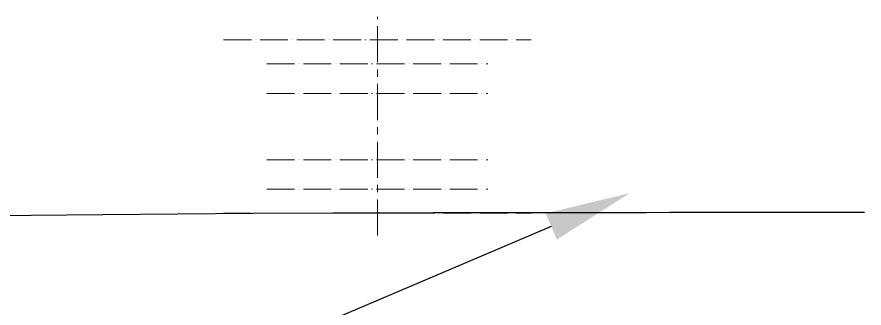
# Model space of a CAD drawing. Extents: x 766778 to 845620, y 133762 to 209800.
# Drawn here: x 776718 to 778922, y 182104 to 182860 of the extents above; entities that cross this region are included whole.
import ezdxf

# ---------------------------------------------------------------- set-up
doc = ezdxf.new("R2010")
doc.units = 0
doc.header["$MEASUREMENT"] = 0
doc.linetypes.add('CENTER', pattern=[2, 1.25, -0.25, 0.25, -0.25])
doc.linetypes.add('Dashed_double_dotted', pattern=[38, 29, -4, 0, -1, 0, -4])
doc.layers.get('0').update_dxf_attribs({"color": 1, "linetype": 'CONTINUOUS'})
doc.layers.add('5', color=6, linetype='CONTINUOUS')

# ---------------------------------------------------------------- blocks, each defined once
blk = doc.blocks.new('bf2')
at = {"layer": '5', "color": 63, "linetype": 'Continuous'}
blk.add_lwpolyline([(778922.8, 182351.9), (778747.9, 182351.8), (778657.7, 182351.8), (778564.2, 182351.7), (778520.2, 182351.7), (778470.4, 182351.7), (778415.5, 182351.6), (778356.1, 182351.5), (778293, 182351.5), (778226.8, 182351.4), (778087.6, 182351.2), (777801.3, 182350.7), (777731.9, 182350.6), (777664.8, 182350.4), (777600.5, 182350.2), (777539.7, 182350), (777333.9, 182349.1), (777134.7, 182347.9), (776941.9, 182346.3), (776755.4, 182344.3), (776575.1, 182342)], dxfattribs=at)
blk = doc.blocks.new('A$C51421733')
at = {"color": 253, "linetype": 'CENTER', "lineweight": 9, "ltscale": 75}
blk.add_line((19.8, -763.5), (19.8, -195.6), dxfattribs=at)
at = {"color": 253, "linetype": 'Dashed_double_dotted', "lineweight": 9, "ltscale": 2.5}
for p, q in [((-380.4, -255.4), (420.1, -255.4)), ((-267.9, -317.6), (307.6, -317.6)), ((-267.9, -394.2), (307.6, -394.2)), ((-267.9, -566.6), (307.6, -566.6)), ((-267.9, -643.1), (307.6, -643.1)), ((-380.4, -705.4), (420.1, -705.4))]:
    blk.add_line(p, q, dxfattribs=at)
at = {"color": 250, "ltscale": 25}
blk.add_line((371.4, -705.4), (371.4, -705.4), dxfattribs=at)

msp = doc.modelspace()

# ---------------------------------------------------------------- linework, layer by layer
at = {"color": 7, "linetype": 'Continuous', "ltscale": 6}
msp.add_lwpolyline([(778108.24243, 182315.55375), (777260.47227, 181955.2267)], dxfattribs=at)
msp.add_lwpolyline([(778108.24243, 182315.55375), (777260.47227, 181955.2267)], dxfattribs=at)
msp.add_solid([(778122.71548, 182281.50186), (778312.55375, 182402.39201), (778093.76939, 182349.60563)], dxfattribs=at)

# ---------------------------------------------------------------- block references
at = {"color": 5, "ltscale": 25}
msp.add_blockref('A$C51421733', (777635.94549, 183055.73917), dxfattribs=at)
at = {"color": 7, "linetype": 'Continuous'}
msp.add_blockref('bf2', (0, 0), dxfattribs=at)

doc.saveas('drawing.dxf')
